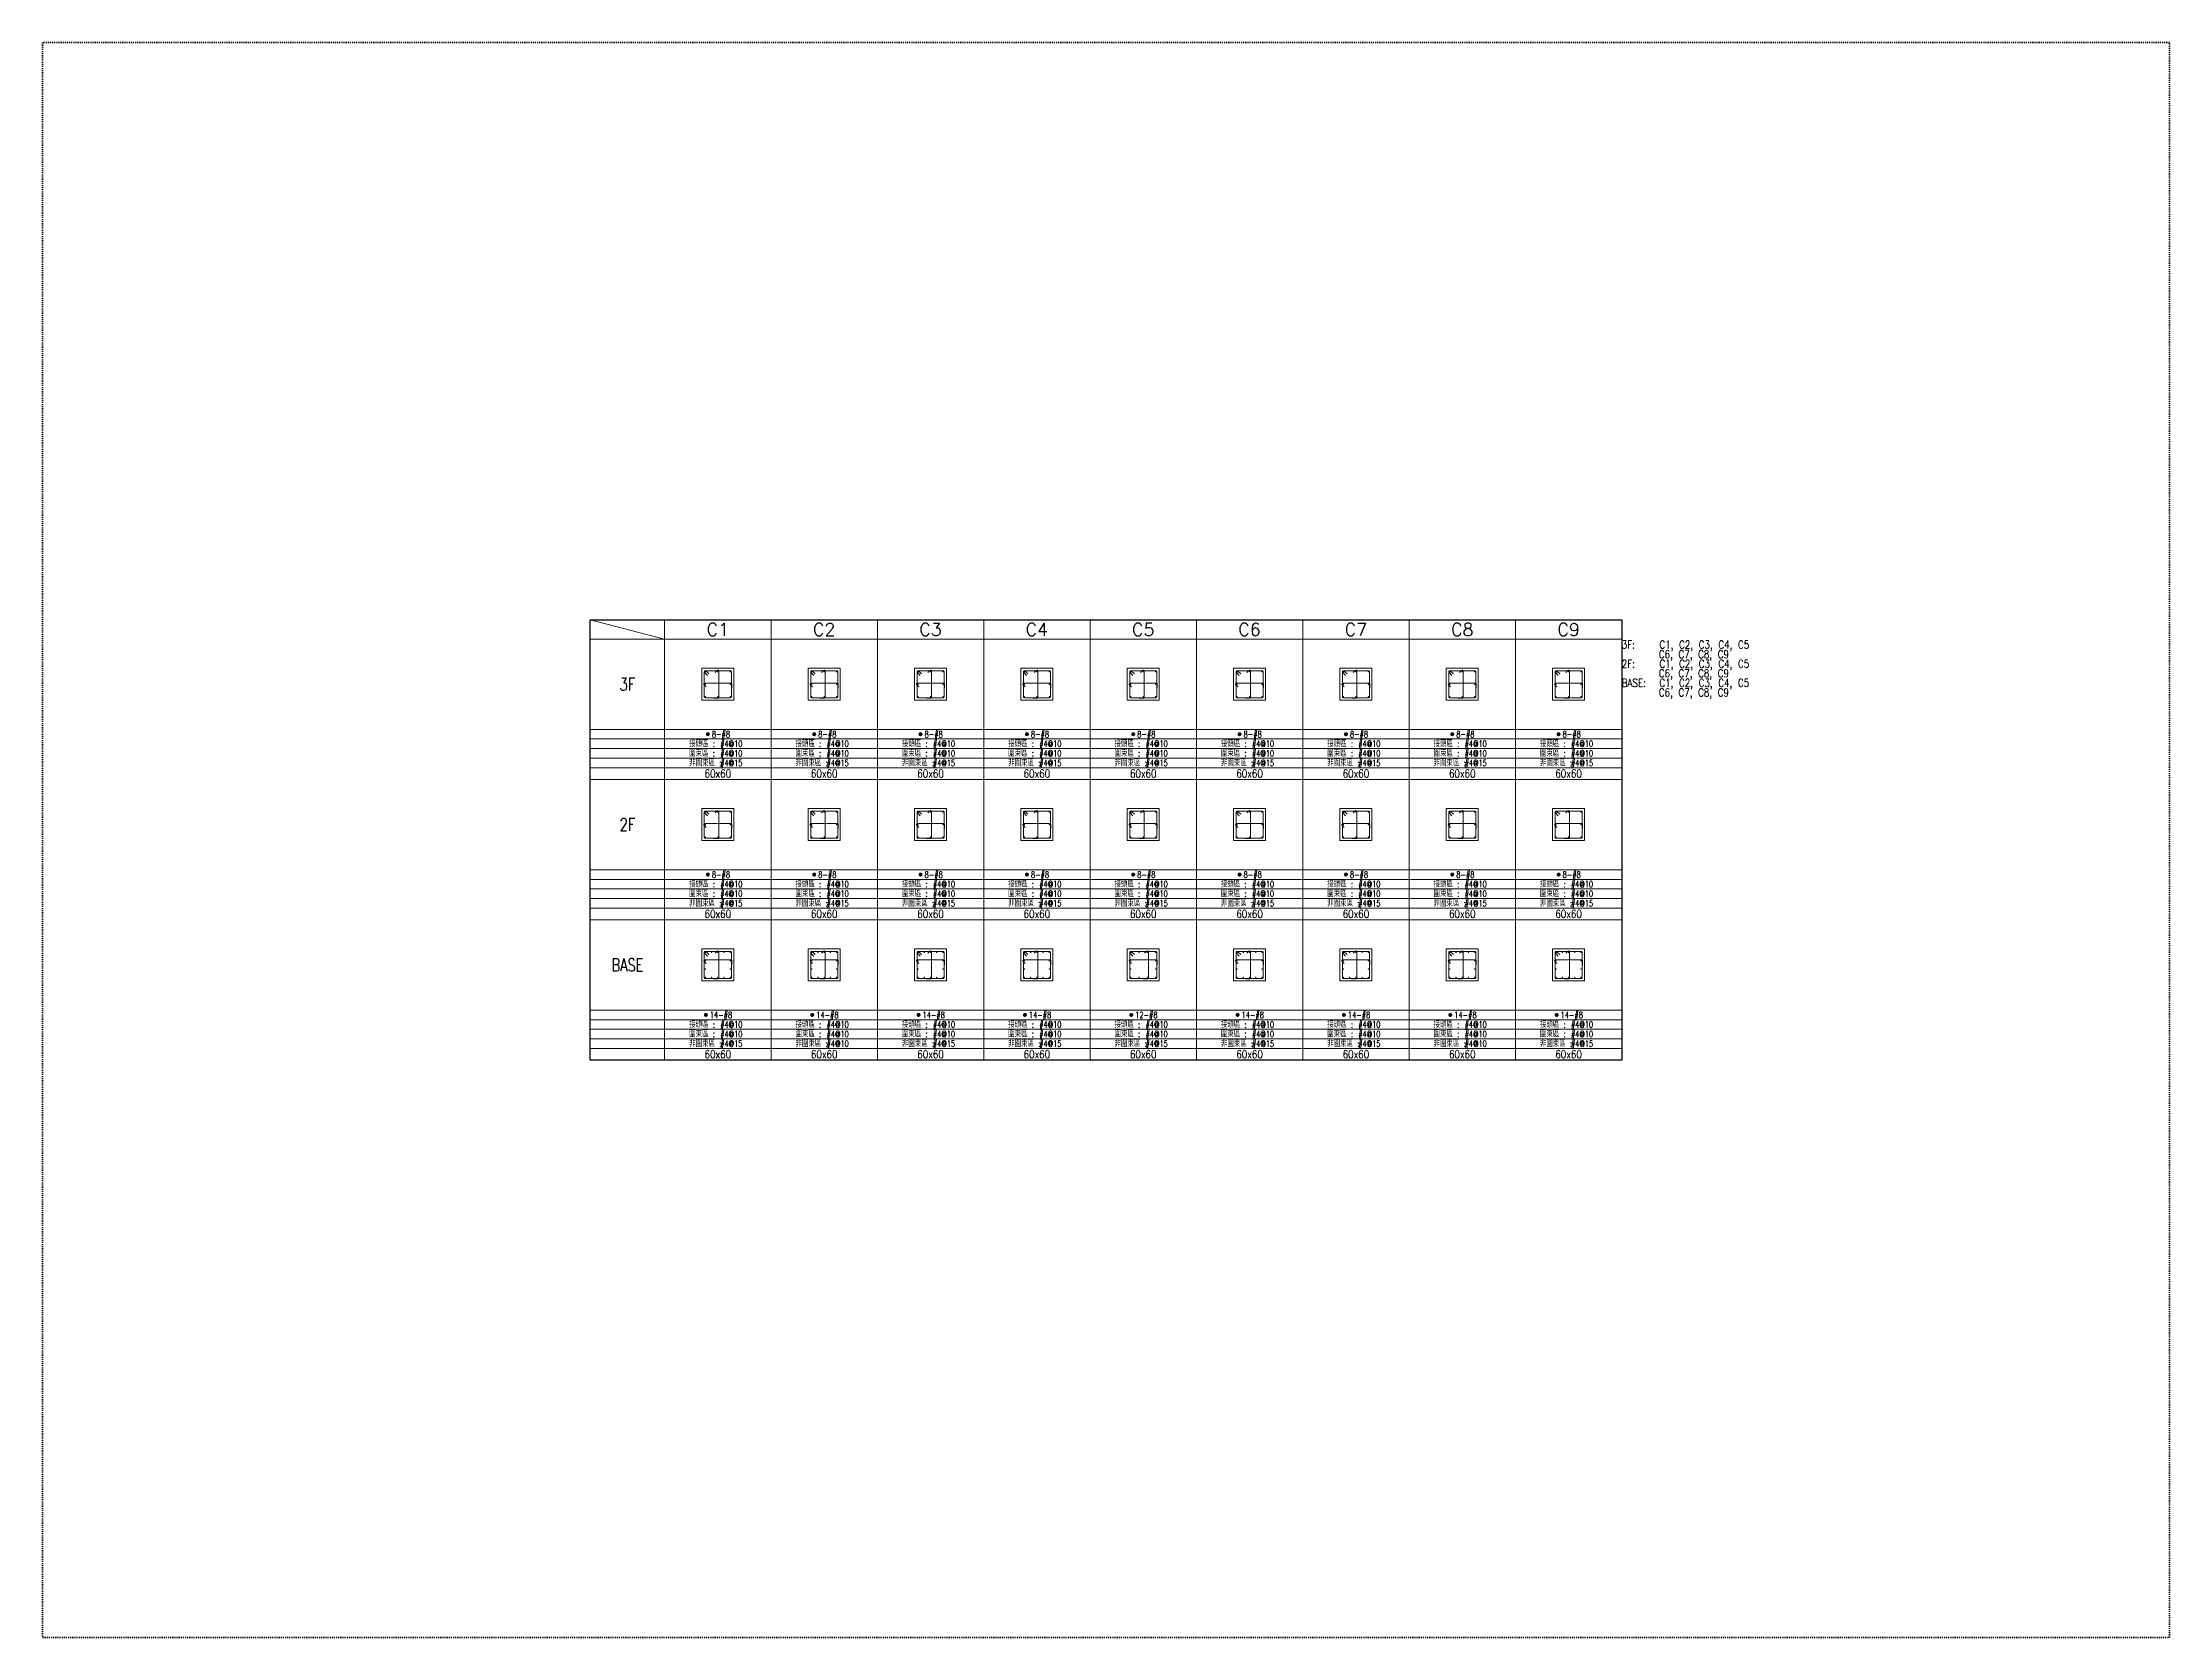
# Model space of a CAD drawing. Header units: millimetres. Extents: x 0 to 4000, y -3150 to -150.
import ezdxf
from ezdxf.enums import TextEntityAlignment as Align

# ---------------------------------------------------------------- set-up
doc = ezdxf.new("R2010")
doc.units = ezdxf.units.MM
doc.linetypes.add('DOT', pattern=[4, 2, -2])
for name, color, linetype in [('col.floorgroup', 132, 'Continuous'), ('column.section', 2, 'Continuous'), ('GirdBoundary', 132, 'Continuous'), ('GirdInner', 132, 'Continuous'), ('main.dot', 2, 'Continuous'), ('sheet.frame', 1, 'DOT'), ('摘要資訊', 30, 'Continuous'), ('文字-主筋根數', 132, 'Continuous'), ('文字-剪力筋', 132, 'Continuous'), ('文字-剪力筋-BC', 132, 'Continuous'), ('文字-剪力筋-圍束區', 132, 'Continuous'), ('文字-斷面尺寸', 132, 'Continuous'), ('文字-柱線名稱', 132, 'Continuous'), ('箍筋線', 2, 'Continuous')]:
    doc.layers.add(name, color=color, linetype=linetype)
doc.styles.add('txt', font='txt.shx', dxfattribs={"height": 0.2, "bigfont": 'chineset.shx'})

# ---------------------------------------------------------------- blocks, each defined once
blk = doc.blocks.new('Circle_Filled')
at = {"const_width": 0.5}
blk.add_lwpolyline([(-0.25, 0, 1), (0.25, 0, 1)], format="xyb", close=True, dxfattribs=at)

msp = doc.modelspace()

# ---------------------------------------------------------------- linework, layer by layer
at = {"layer": 'column.section', "lineweight": 5}
for points in [[(1240, -1387), (1300, -1387), (1300, -1327), (1240, -1327), (1240, -1387)], [(1440, -1387), (1500, -1387), (1500, -1327), (1440, -1327), (1440, -1387)], [(1640, -1387), (1700, -1387), (1700, -1327), (1640, -1327), (1640, -1387)], [(1840, -1387), (1900, -1387), (1900, -1327), (1840, -1327), (1840, -1387)], [(2040, -1387), (2100, -1387), (2100, -1327), (2040, -1327), (2040, -1387)], [(2240, -1387), (2300, -1387), (2300, -1327), (2240, -1327), (2240, -1387)], [(2440, -1387), (2500, -1387), (2500, -1327), (2440, -1327), (2440, -1387)], [(2640, -1387), (2700, -1387), (2700, -1327), (2640, -1327), (2640, -1387)], [(2840, -1387), (2900, -1387), (2900, -1327), (2840, -1327), (2840, -1387)], [(1240, -1651), (1300, -1651), (1300, -1591), (1240, -1591), (1240, -1651)], [(1440, -1651), (1500, -1651), (1500, -1591), (1440, -1591), (1440, -1651)], [(1640, -1651), (1700, -1651), (1700, -1591), (1640, -1591), (1640, -1651)], [(1840, -1651), (1900, -1651), (1900, -1591), (1840, -1591), (1840, -1651)], [(2040, -1651), (2100, -1651), (2100, -1591), (2040, -1591), (2040, -1651)], [(2240, -1651), (2300, -1651), (2300, -1591), (2240, -1591), (2240, -1651)], [(2440, -1651), (2500, -1651), (2500, -1591), (2440, -1591), (2440, -1651)], [(2640, -1651), (2700, -1651), (2700, -1591), (2640, -1591), (2640, -1651)], [(2840, -1651), (2900, -1651), (2900, -1591), (2840, -1591), (2840, -1651)], [(1240, -1915), (1300, -1915), (1300, -1855), (1240, -1855), (1240, -1915)], [(1440, -1915), (1500, -1915), (1500, -1855), (1440, -1855), (1440, -1915)], [(1640, -1915), (1700, -1915), (1700, -1855), (1640, -1855), (1640, -1915)], [(1840, -1915), (1900, -1915), (1900, -1855), (1840, -1855), (1840, -1915)], [(2040, -1915), (2100, -1915), (2100, -1855), (2040, -1855), (2040, -1915)], [(2240, -1915), (2300, -1915), (2300, -1855), (2240, -1855), (2240, -1915)], [(2440, -1915), (2500, -1915), (2500, -1855), (2440, -1855), (2440, -1915)], [(2640, -1915), (2700, -1915), (2700, -1855), (2640, -1855), (2640, -1915)], [(2840, -1915), (2900, -1915), (2900, -1855), (2840, -1855), (2840, -1915)]]:
    msp.add_lwpolyline(points, dxfattribs=at)
at = {"layer": 'GirdBoundary', "lineweight": 30}
msp.add_lwpolyline([(1030, -1236), (2970, -1236), (2970, -2064), (1030, -2064), (1030, -1236)], dxfattribs=at)
at = {"layer": 'GirdInner', "lineweight": 5}
for points in [[(1030, -1236), (1170, -1272)], [(1170, -1236), (1170, -2064)], [(1370, -1236), (1370, -2064)], [(1570, -1236), (1570, -2064)], [(1770, -1236), (1770, -2064)], [(1970, -1236), (1970, -2064)], [(2170, -1236), (2170, -2064)], [(2370, -1236), (2370, -2064)], [(2570, -1236), (2570, -2064)], [(2770, -1236), (2770, -2064)], [(1030, -1272), (2970, -1272)], [(1030, -1442), (2970, -1442)], [(1030, -1460), (2970, -1460)], [(1030, -1478), (2970, -1478)], [(1030, -1496), (2970, -1496)], [(1030, -1514), (2970, -1514)], [(1030, -1536), (2970, -1536)], [(1030, -1706), (2970, -1706)], [(1030, -1724), (2970, -1724)], [(1030, -1742), (2970, -1742)], [(1030, -1760), (2970, -1760)], [(1030, -1778), (2970, -1778)], [(1030, -1800), (2970, -1800)], [(1030, -1970), (2970, -1970)], [(1030, -1988), (2970, -1988)], [(1030, -2006), (2970, -2006)], [(1030, -2024), (2970, -2024)], [(1030, -2042), (2970, -2042)]]:
    msp.add_lwpolyline(points, dxfattribs=at)
at = {"layer": 'sheet.frame', "lineweight": 35}
msp.add_lwpolyline([(0, -3150), (4000, -3150), (4000, -150), (0, -150), (0, -3150)], dxfattribs=at)
at = {"layer": '箍筋線', "lineweight": 5}
for points in [[(1248.1, -1362.2), (1244.2, -1358.3, -0.668179), (1245.6, -1355.1), (1294.4, -1355.1, -0.414214), (1296.3, -1357), (1296.3, -1364.6)], [(1253.3, -1337.6), (1247.9, -1332.2, 0.668179), (1244.6, -1333.5), (1244.6, -1380.5, 0.414214), (1246.5, -1382.4), (1293.5, -1382.4, 0.414214), (1295.4, -1380.5), (1295.4, -1333.5, 0.414214), (1293.5, -1331.6), (1246.5, -1331.6, 0.668179), (1245.2, -1334.9), (1250.6, -1340.3)], [(1264.8, -1335.1), (1268.7, -1331.2, -0.668179), (1271.9, -1332.6), (1271.9, -1381.4, -0.414214), (1270, -1383.3), (1262.4, -1383.3)], [(1448.1, -1362.2), (1444.2, -1358.3, -0.668179), (1445.6, -1355.1), (1494.4, -1355.1, -0.414214), (1496.3, -1357), (1496.3, -1364.6)], [(1453.3, -1337.6), (1447.9, -1332.2, 0.668179), (1444.6, -1333.5), (1444.6, -1380.5, 0.414214), (1446.5, -1382.4), (1493.5, -1382.4, 0.414214), (1495.4, -1380.5), (1495.4, -1333.5, 0.414214), (1493.5, -1331.6), (1446.5, -1331.6, 0.668179), (1445.2, -1334.9), (1450.6, -1340.3)], [(1464.8, -1335.1), (1468.7, -1331.2, -0.668179), (1471.9, -1332.6), (1471.9, -1381.4, -0.414214), (1470, -1383.3), (1462.4, -1383.3)], [(1648.1, -1362.2), (1644.2, -1358.3, -0.668179), (1645.6, -1355.1), (1694.4, -1355.1, -0.414214), (1696.3, -1357), (1696.3, -1364.6)], [(1653.3, -1337.6), (1647.9, -1332.2, 0.668179), (1644.6, -1333.5), (1644.6, -1380.5, 0.414214), (1646.5, -1382.4), (1693.5, -1382.4, 0.414214), (1695.4, -1380.5), (1695.4, -1333.5, 0.414214), (1693.5, -1331.6), (1646.5, -1331.6, 0.668179), (1645.2, -1334.9), (1650.6, -1340.3)], [(1664.8, -1335.1), (1668.7, -1331.2, -0.668179), (1671.9, -1332.6), (1671.9, -1381.4, -0.414214), (1670, -1383.3), (1662.4, -1383.3)], [(1848.1, -1362.2), (1844.2, -1358.3, -0.668179), (1845.6, -1355.1), (1894.4, -1355.1, -0.414214), (1896.3, -1357), (1896.3, -1364.6)], [(1853.3, -1337.6), (1847.9, -1332.2, 0.668179), (1844.6, -1333.5), (1844.6, -1380.5, 0.414214), (1846.5, -1382.4), (1893.5, -1382.4, 0.414214), (1895.4, -1380.5), (1895.4, -1333.5, 0.414214), (1893.5, -1331.6), (1846.5, -1331.6, 0.668179), (1845.2, -1334.9), (1850.6, -1340.3)], [(1864.8, -1335.1), (1868.7, -1331.2, -0.668179), (1871.9, -1332.6), (1871.9, -1381.4, -0.414214), (1870, -1383.3), (1862.4, -1383.3)], [(2048.1, -1362.2), (2044.2, -1358.3, -0.668179), (2045.6, -1355.1), (2094.4, -1355.1, -0.414214), (2096.3, -1357), (2096.3, -1364.6)], [(2053.3, -1337.6), (2047.9, -1332.2, 0.668179), (2044.6, -1333.5), (2044.6, -1380.5, 0.414214), (2046.5, -1382.4), (2093.5, -1382.4, 0.414214), (2095.4, -1380.5), (2095.4, -1333.5, 0.414214), (2093.5, -1331.6), (2046.5, -1331.6, 0.668179), (2045.2, -1334.9), (2050.6, -1340.3)], [(2064.8, -1335.1), (2068.7, -1331.2, -0.668179), (2071.9, -1332.6), (2071.9, -1381.4, -0.414214), (2070, -1383.3), (2062.4, -1383.3)], [(2248.1, -1362.2), (2244.2, -1358.3, -0.668179), (2245.6, -1355.1), (2294.4, -1355.1, -0.414214), (2296.3, -1357), (2296.3, -1364.6)], [(2253.3, -1337.6), (2247.9, -1332.2, 0.668179), (2244.6, -1333.5), (2244.6, -1380.5, 0.414214), (2246.5, -1382.4), (2293.5, -1382.4, 0.414214), (2295.4, -1380.5), (2295.4, -1333.5, 0.414214), (2293.5, -1331.6), (2246.5, -1331.6, 0.668179), (2245.2, -1334.9), (2250.6, -1340.3)], [(2264.8, -1335.1), (2268.7, -1331.2, -0.668179), (2271.9, -1332.6), (2271.9, -1381.4, -0.414214), (2270, -1383.3), (2262.4, -1383.3)], [(2448.1, -1362.2), (2444.2, -1358.3, -0.668179), (2445.6, -1355.1), (2494.4, -1355.1, -0.414214), (2496.3, -1357), (2496.3, -1364.6)], [(2453.3, -1337.6), (2447.9, -1332.2, 0.668179), (2444.6, -1333.5), (2444.6, -1380.5, 0.414214), (2446.5, -1382.4), (2493.5, -1382.4, 0.414214), (2495.4, -1380.5), (2495.4, -1333.5, 0.414214), (2493.5, -1331.6), (2446.5, -1331.6, 0.668179), (2445.2, -1334.9), (2450.6, -1340.3)], [(2464.8, -1335.1), (2468.7, -1331.2, -0.668179), (2471.9, -1332.6), (2471.9, -1381.4, -0.414214), (2470, -1383.3), (2462.4, -1383.3)], [(2648.1, -1362.2), (2644.2, -1358.3, -0.668179), (2645.6, -1355.1), (2694.4, -1355.1, -0.414214), (2696.3, -1357), (2696.3, -1364.6)], [(2653.3, -1337.6), (2647.9, -1332.2, 0.668179), (2644.6, -1333.5), (2644.6, -1380.5, 0.414214), (2646.5, -1382.4), (2693.5, -1382.4, 0.414214), (2695.4, -1380.5), (2695.4, -1333.5, 0.414214), (2693.5, -1331.6), (2646.5, -1331.6, 0.668179), (2645.2, -1334.9), (2650.6, -1340.3)], [(2664.8, -1335.1), (2668.7, -1331.2, -0.668179), (2671.9, -1332.6), (2671.9, -1381.4, -0.414214), (2670, -1383.3), (2662.4, -1383.3)], [(2848.1, -1362.2), (2844.2, -1358.3, -0.668179), (2845.6, -1355.1), (2894.4, -1355.1, -0.414214), (2896.3, -1357), (2896.3, -1364.6)], [(2853.3, -1337.6), (2847.9, -1332.2, 0.668179), (2844.6, -1333.5), (2844.6, -1380.5, 0.414214), (2846.5, -1382.4), (2893.5, -1382.4, 0.414214), (2895.4, -1380.5), (2895.4, -1333.5, 0.414214), (2893.5, -1331.6), (2846.5, -1331.6, 0.668179), (2845.2, -1334.9), (2850.6, -1340.3)], [(2864.8, -1335.1), (2868.7, -1331.2, -0.668179), (2871.9, -1332.6), (2871.9, -1381.4, -0.414214), (2870, -1383.3), (2862.4, -1383.3)], [(1253.3, -1601.6), (1247.9, -1596.2, 0.668179), (1244.6, -1597.5), (1244.6, -1644.5, 0.414214), (1246.5, -1646.4), (1293.5, -1646.4, 0.414214), (1295.4, -1644.5), (1295.4, -1597.5, 0.414214), (1293.5, -1595.6), (1246.5, -1595.6, 0.668179), (1245.2, -1598.9), (1250.6, -1604.3)], [(1264.8, -1599.1), (1268.7, -1595.2, -0.668179), (1271.9, -1596.6), (1271.9, -1645.4, -0.414214), (1270, -1647.3), (1262.4, -1647.3)], [(1453.3, -1601.6), (1447.9, -1596.2, 0.668179), (1444.6, -1597.5), (1444.6, -1644.5, 0.414214), (1446.5, -1646.4), (1493.5, -1646.4, 0.414214), (1495.4, -1644.5), (1495.4, -1597.5, 0.414214), (1493.5, -1595.6), (1446.5, -1595.6, 0.668179), (1445.2, -1598.9), (1450.6, -1604.3)], [(1464.8, -1599.1), (1468.7, -1595.2, -0.668179), (1471.9, -1596.6), (1471.9, -1645.4, -0.414214), (1470, -1647.3), (1462.4, -1647.3)], [(1653.3, -1601.6), (1647.9, -1596.2, 0.668179), (1644.6, -1597.5), (1644.6, -1644.5, 0.414214), (1646.5, -1646.4), (1693.5, -1646.4, 0.414214), (1695.4, -1644.5), (1695.4, -1597.5, 0.414214), (1693.5, -1595.6), (1646.5, -1595.6, 0.668179), (1645.2, -1598.9), (1650.6, -1604.3)], [(1664.8, -1599.1), (1668.7, -1595.2, -0.668179), (1671.9, -1596.6), (1671.9, -1645.4, -0.414214), (1670, -1647.3), (1662.4, -1647.3)], [(1853.3, -1601.6), (1847.9, -1596.2, 0.668179), (1844.6, -1597.5), (1844.6, -1644.5, 0.414214), (1846.5, -1646.4), (1893.5, -1646.4, 0.414214), (1895.4, -1644.5), (1895.4, -1597.5, 0.414214), (1893.5, -1595.6), (1846.5, -1595.6, 0.668179), (1845.2, -1598.9), (1850.6, -1604.3)], [(1864.8, -1599.1), (1868.7, -1595.2, -0.668179), (1871.9, -1596.6), (1871.9, -1645.4, -0.414214), (1870, -1647.3), (1862.4, -1647.3)], [(2053.3, -1601.6), (2047.9, -1596.2, 0.668179), (2044.6, -1597.5), (2044.6, -1644.5, 0.414214), (2046.5, -1646.4), (2093.5, -1646.4, 0.414214), (2095.4, -1644.5), (2095.4, -1597.5, 0.414214), (2093.5, -1595.6), (2046.5, -1595.6, 0.668179), (2045.2, -1598.9), (2050.6, -1604.3)], [(2064.8, -1599.1), (2068.7, -1595.2, -0.668179), (2071.9, -1596.6), (2071.9, -1645.4, -0.414214), (2070, -1647.3), (2062.4, -1647.3)], [(2253.3, -1601.6), (2247.9, -1596.2, 0.668179), (2244.6, -1597.5), (2244.6, -1644.5, 0.414214), (2246.5, -1646.4), (2293.5, -1646.4, 0.414214), (2295.4, -1644.5), (2295.4, -1597.5, 0.414214), (2293.5, -1595.6), (2246.5, -1595.6, 0.668179), (2245.2, -1598.9), (2250.6, -1604.3)], [(2264.8, -1599.1), (2268.7, -1595.2, -0.668179), (2271.9, -1596.6), (2271.9, -1645.4, -0.414214), (2270, -1647.3), (2262.4, -1647.3)], [(2453.3, -1601.6), (2447.9, -1596.2, 0.668179), (2444.6, -1597.5), (2444.6, -1644.5, 0.414214), (2446.5, -1646.4), (2493.5, -1646.4, 0.414214), (2495.4, -1644.5), (2495.4, -1597.5, 0.414214), (2493.5, -1595.6), (2446.5, -1595.6, 0.668179), (2445.2, -1598.9), (2450.6, -1604.3)], [(2464.8, -1599.1), (2468.7, -1595.2, -0.668179), (2471.9, -1596.6), (2471.9, -1645.4, -0.414214), (2470, -1647.3), (2462.4, -1647.3)], [(2653.3, -1601.6), (2647.9, -1596.2, 0.668179), (2644.6, -1597.5), (2644.6, -1644.5, 0.414214), (2646.5, -1646.4), (2693.5, -1646.4, 0.414214), (2695.4, -1644.5), (2695.4, -1597.5, 0.414214), (2693.5, -1595.6), (2646.5, -1595.6, 0.668179), (2645.2, -1598.9), (2650.6, -1604.3)], [(2664.8, -1599.1), (2668.7, -1595.2, -0.668179), (2671.9, -1596.6), (2671.9, -1645.4, -0.414214), (2670, -1647.3), (2662.4, -1647.3)], [(2853.3, -1601.6), (2847.9, -1596.2, 0.668179), (2844.6, -1597.5), (2844.6, -1644.5, 0.414214), (2846.5, -1646.4), (2893.5, -1646.4, 0.414214), (2895.4, -1644.5), (2895.4, -1597.5, 0.414214), (2893.5, -1595.6), (2846.5, -1595.6, 0.668179), (2845.2, -1598.9), (2850.6, -1604.3)], [(2864.8, -1599.1), (2868.7, -1595.2, -0.668179), (2871.9, -1596.6), (2871.9, -1645.4, -0.414214), (2870, -1647.3), (2862.4, -1647.3)], [(1248.1, -1626.2), (1244.2, -1622.3, -0.668179), (1245.6, -1619.1), (1294.4, -1619.1, -0.414214), (1296.3, -1621), (1296.3, -1628.6)], [(1448.1, -1626.2), (1444.2, -1622.3, -0.668179), (1445.6, -1619.1), (1494.4, -1619.1, -0.414214), (1496.3, -1621), (1496.3, -1628.6)], [(1648.1, -1626.2), (1644.2, -1622.3, -0.668179), (1645.6, -1619.1), (1694.4, -1619.1, -0.414214), (1696.3, -1621), (1696.3, -1628.6)], [(1848.1, -1626.2), (1844.2, -1622.3, -0.668179), (1845.6, -1619.1), (1894.4, -1619.1, -0.414214), (1896.3, -1621), (1896.3, -1628.6)], [(2048.1, -1626.2), (2044.2, -1622.3, -0.668179), (2045.6, -1619.1), (2094.4, -1619.1, -0.414214), (2096.3, -1621), (2096.3, -1628.6)], [(2248.1, -1626.2), (2244.2, -1622.3, -0.668179), (2245.6, -1619.1), (2294.4, -1619.1, -0.414214), (2296.3, -1621), (2296.3, -1628.6)], [(2448.1, -1626.2), (2444.2, -1622.3, -0.668179), (2445.6, -1619.1), (2494.4, -1619.1, -0.414214), (2496.3, -1621), (2496.3, -1628.6)], [(2648.1, -1626.2), (2644.2, -1622.3, -0.668179), (2645.6, -1619.1), (2694.4, -1619.1, -0.414214), (2696.3, -1621), (2696.3, -1628.6)], [(2848.1, -1626.2), (2844.2, -1622.3, -0.668179), (2845.6, -1619.1), (2894.4, -1619.1, -0.414214), (2896.3, -1621), (2896.3, -1628.6)], [(1248.1, -1882.3), (1244.2, -1878.5, -0.668179), (1245.6, -1875.3), (1294.4, -1875.3, -0.414214), (1296.3, -1877.2), (1296.3, -1884.8)], [(1253.3, -1865.6), (1247.9, -1860.2, 0.668179), (1244.6, -1861.5), (1244.6, -1908.5, 0.414214), (1246.5, -1910.4), (1293.5, -1910.4, 0.414214), (1295.4, -1908.5), (1295.4, -1861.5, 0.414214), (1293.5, -1859.6), (1246.5, -1859.6, 0.668179), (1245.2, -1862.9), (1250.6, -1868.3)], [(1264.8, -1863.1), (1268.7, -1859.2, -0.668179), (1271.9, -1860.6), (1271.9, -1909.4, -0.414214), (1270, -1911.3), (1262.4, -1911.3)], [(1448.1, -1882.3), (1444.2, -1878.5, -0.668179), (1445.6, -1875.3), (1494.4, -1875.3, -0.414214), (1496.3, -1877.2), (1496.3, -1884.8)], [(1453.3, -1865.6), (1447.9, -1860.2, 0.668179), (1444.6, -1861.5), (1444.6, -1908.5, 0.414214), (1446.5, -1910.4), (1493.5, -1910.4, 0.414214), (1495.4, -1908.5), (1495.4, -1861.5, 0.414214), (1493.5, -1859.6), (1446.5, -1859.6, 0.668179), (1445.2, -1862.9), (1450.6, -1868.3)], [(1464.8, -1863.1), (1468.7, -1859.2, -0.668179), (1471.9, -1860.6), (1471.9, -1909.4, -0.414214), (1470, -1911.3), (1462.4, -1911.3)], [(1648.1, -1882.3), (1644.2, -1878.5, -0.668179), (1645.6, -1875.3), (1694.4, -1875.3, -0.414214), (1696.3, -1877.2), (1696.3, -1884.8)], [(1653.3, -1865.6), (1647.9, -1860.2, 0.668179), (1644.6, -1861.5), (1644.6, -1908.5, 0.414214), (1646.5, -1910.4), (1693.5, -1910.4, 0.414214), (1695.4, -1908.5), (1695.4, -1861.5, 0.414214), (1693.5, -1859.6), (1646.5, -1859.6, 0.668179), (1645.2, -1862.9), (1650.6, -1868.3)], [(1664.8, -1863.1), (1668.7, -1859.2, -0.668179), (1671.9, -1860.6), (1671.9, -1909.4, -0.414214), (1670, -1911.3), (1662.4, -1911.3)], [(1848.1, -1882.3), (1844.2, -1878.5, -0.668179), (1845.6, -1875.3), (1894.4, -1875.3, -0.414214), (1896.3, -1877.2), (1896.3, -1884.8)], [(1853.3, -1865.6), (1847.9, -1860.2, 0.668179), (1844.6, -1861.5), (1844.6, -1908.5, 0.414214), (1846.5, -1910.4), (1893.5, -1910.4, 0.414214), (1895.4, -1908.5), (1895.4, -1861.5, 0.414214), (1893.5, -1859.6), (1846.5, -1859.6, 0.668179), (1845.2, -1862.9), (1850.6, -1868.3)], [(1864.8, -1863.1), (1868.7, -1859.2, -0.668179), (1871.9, -1860.6), (1871.9, -1909.4, -0.414214), (1870, -1911.3), (1862.4, -1911.3)], [(2048.1, -1882.3), (2044.2, -1878.5, -0.668179), (2045.6, -1875.3), (2094.4, -1875.3, -0.414214), (2096.3, -1877.2), (2096.3, -1884.8)], [(2053.3, -1865.6), (2047.9, -1860.2, 0.668179), (2044.6, -1861.5), (2044.6, -1908.5, 0.414214), (2046.5, -1910.4), (2093.5, -1910.4, 0.414214), (2095.4, -1908.5), (2095.4, -1861.5, 0.414214), (2093.5, -1859.6), (2046.5, -1859.6, 0.668179), (2045.2, -1862.9), (2050.6, -1868.3)], [(2072.7, -1863.1), (2076.5, -1859.2, -0.668179), (2079.7, -1860.6), (2079.7, -1909.4, -0.414214), (2077.8, -1911.3), (2070.2, -1911.3)], [(2248.1, -1882.3), (2244.2, -1878.5, -0.668179), (2245.6, -1875.3), (2294.4, -1875.3, -0.414214), (2296.3, -1877.2), (2296.3, -1884.8)], [(2253.3, -1865.6), (2247.9, -1860.2, 0.668179), (2244.6, -1861.5), (2244.6, -1908.5, 0.414214), (2246.5, -1910.4), (2293.5, -1910.4, 0.414214), (2295.4, -1908.5), (2295.4, -1861.5, 0.414214), (2293.5, -1859.6), (2246.5, -1859.6, 0.668179), (2245.2, -1862.9), (2250.6, -1868.3)], [(2264.8, -1863.1), (2268.7, -1859.2, -0.668179), (2271.9, -1860.6), (2271.9, -1909.4, -0.414214), (2270, -1911.3), (2262.4, -1911.3)], [(2448.1, -1882.3), (2444.2, -1878.5, -0.668179), (2445.6, -1875.3), (2494.4, -1875.3, -0.414214), (2496.3, -1877.2), (2496.3, -1884.8)], [(2453.3, -1865.6), (2447.9, -1860.2, 0.668179), (2444.6, -1861.5), (2444.6, -1908.5, 0.414214), (2446.5, -1910.4), (2493.5, -1910.4, 0.414214), (2495.4, -1908.5), (2495.4, -1861.5, 0.414214), (2493.5, -1859.6), (2446.5, -1859.6, 0.668179), (2445.2, -1862.9), (2450.6, -1868.3)], [(2464.8, -1863.1), (2468.7, -1859.2, -0.668179), (2471.9, -1860.6), (2471.9, -1909.4, -0.414214), (2470, -1911.3), (2462.4, -1911.3)], [(2648.1, -1882.3), (2644.2, -1878.5, -0.668179), (2645.6, -1875.3), (2694.4, -1875.3, -0.414214), (2696.3, -1877.2), (2696.3, -1884.8)], [(2653.3, -1865.6), (2647.9, -1860.2, 0.668179), (2644.6, -1861.5), (2644.6, -1908.5, 0.414214), (2646.5, -1910.4), (2693.5, -1910.4, 0.414214), (2695.4, -1908.5), (2695.4, -1861.5, 0.414214), (2693.5, -1859.6), (2646.5, -1859.6, 0.668179), (2645.2, -1862.9), (2650.6, -1868.3)], [(2664.8, -1863.1), (2668.7, -1859.2, -0.668179), (2671.9, -1860.6), (2671.9, -1909.4, -0.414214), (2670, -1911.3), (2662.4, -1911.3)], [(2848.1, -1882.3), (2844.2, -1878.5, -0.668179), (2845.6, -1875.3), (2894.4, -1875.3, -0.414214), (2896.3, -1877.2), (2896.3, -1884.8)], [(2853.3, -1865.6), (2847.9, -1860.2, 0.668179), (2844.6, -1861.5), (2844.6, -1908.5, 0.414214), (2846.5, -1910.4), (2893.5, -1910.4, 0.414214), (2895.4, -1908.5), (2895.4, -1861.5, 0.414214), (2893.5, -1859.6), (2846.5, -1859.6, 0.668179), (2845.2, -1862.9), (2850.6, -1868.3)], [(2864.8, -1863.1), (2868.7, -1859.2, -0.668179), (2871.9, -1860.6), (2871.9, -1909.4, -0.414214), (2870, -1911.3), (2862.4, -1911.3)]]:
    msp.add_lwpolyline(points, format="xyb", dxfattribs=at)

# ---------------------------------------------------------------- block references
at = {"layer": 'main.dot', "lineweight": 5}
for p, xscale, yscale in [((1246.5, -1333.5), 2.539999961853027, 2.539999961853027), ((1246.5, -1357), 2.539999961853027, 2.539999961853027), ((1270, -1333.5), 2.539999961853027, 2.539999961853027), ((1293.5, -1333.5), 2.539999961853027, 2.539999961853027), ((1293.5, -1357), 2.539999961853027, 2.539999961853027), ((1446.5, -1333.5), 2.539999961853027, 2.539999961853027), ((1446.5, -1357), 2.539999961853027, 2.539999961853027), ((1470, -1333.5), 2.539999961853027, 2.539999961853027), ((1493.5, -1333.5), 2.539999961853027, 2.539999961853027), ((1493.5, -1357), 2.539999961853027, 2.539999961853027), ((1646.5, -1333.5), 2.539999961853027, 2.539999961853027), ((1646.5, -1357), 2.539999961853027, 2.539999961853027), ((1670, -1333.5), 2.539999961853027, 2.539999961853027), ((1693.5, -1333.5), 2.539999961853027, 2.539999961853027), ((1693.5, -1357), 2.539999961853027, 2.539999961853027), ((1846.5, -1333.5), 2.539999961853027, 2.539999961853027), ((1846.5, -1357), 2.539999961853027, 2.539999961853027), ((1870, -1333.5), 2.539999961853027, 2.539999961853027), ((1893.5, -1333.5), 2.539999961853027, 2.539999961853027), ((1893.5, -1357), 2.539999961853027, 2.539999961853027), ((2046.5, -1333.5), 2.539999961853027, 2.539999961853027), ((2046.5, -1357), 2.539999961853027, 2.539999961853027), ((2070, -1333.5), 2.539999961853027, 2.539999961853027), ((2093.5, -1333.5), 2.539999961853027, 2.539999961853027), ((2093.5, -1357), 2.539999961853027, 2.539999961853027), ((2246.5, -1333.5), 2.539999961853027, 2.539999961853027), ((2246.5, -1357), 2.539999961853027, 2.539999961853027), ((2270, -1333.5), 2.539999961853027, 2.539999961853027), ((2293.5, -1333.5), 2.539999961853027, 2.539999961853027), ((2293.5, -1357), 2.539999961853027, 2.539999961853027), ((2446.5, -1333.5), 2.539999961853027, 2.539999961853027), ((2446.5, -1357), 2.539999961853027, 2.539999961853027), ((2470, -1333.5), 2.539999961853027, 2.539999961853027), ((2493.5, -1333.5), 2.539999961853027, 2.539999961853027), ((2493.5, -1357), 2.539999961853027, 2.539999961853027), ((2646.5, -1333.5), 2.539999961853027, 2.539999961853027), ((2646.5, -1357), 2.539999961853027, 2.539999961853027), ((2670, -1333.5), 2.539999961853027, 2.539999961853027), ((2693.5, -1333.5), 2.539999961853027, 2.539999961853027), ((2693.5, -1357), 2.539999961853027, 2.539999961853027), ((2846.5, -1333.5), 2.539999961853027, 2.539999961853027), ((2846.5, -1357), 2.539999961853027, 2.539999961853027), ((2870, -1333.5), 2.539999961853027, 2.539999961853027), ((2893.5, -1333.5), 2.539999961853027, 2.539999961853027), ((2893.5, -1357), 2.539999961853027, 2.539999961853027), ((1246.5, -1380.5), 2.539999961853027, 2.539999961853027), ((1270, -1380.5), 2.539999961853027, 2.539999961853027), ((1293.5, -1380.5), 2.539999961853027, 2.539999961853027), ((1446.5, -1380.5), 2.539999961853027, 2.539999961853027), ((1470, -1380.5), 2.539999961853027, 2.539999961853027), ((1493.5, -1380.5), 2.539999961853027, 2.539999961853027), ((1646.5, -1380.5), 2.539999961853027, 2.539999961853027), ((1670, -1380.5), 2.539999961853027, 2.539999961853027), ((1693.5, -1380.5), 2.539999961853027, 2.539999961853027), ((1846.5, -1380.5), 2.539999961853027, 2.539999961853027), ((1870, -1380.5), 2.539999961853027, 2.539999961853027), ((1893.5, -1380.5), 2.539999961853027, 2.539999961853027), ((2046.5, -1380.5), 2.539999961853027, 2.539999961853027), ((2070, -1380.5), 2.539999961853027, 2.539999961853027), ((2093.5, -1380.5), 2.539999961853027, 2.539999961853027), ((2246.5, -1380.5), 2.539999961853027, 2.539999961853027), ((2270, -1380.5), 2.539999961853027, 2.539999961853027), ((2293.5, -1380.5), 2.539999961853027, 2.539999961853027), ((2446.5, -1380.5), 2.539999961853027, 2.539999961853027), ((2470, -1380.5), 2.539999961853027, 2.539999961853027), ((2493.5, -1380.5), 2.539999961853027, 2.539999961853027), ((2646.5, -1380.5), 2.539999961853027, 2.539999961853027), ((2670, -1380.5), 2.539999961853027, 2.539999961853027), ((2693.5, -1380.5), 2.539999961853027, 2.539999961853027), ((2846.5, -1380.5), 2.539999961853027, 2.539999961853027), ((2870, -1380.5), 2.539999961853027, 2.539999961853027), ((2893.5, -1380.5), 2.539999961853027, 2.539999961853027), ((1251.2, -1451), 7.5, 7.5), ((1451.2, -1451), 7.5, 7.5), ((1651.2, -1451), 7.5, 7.5), ((1851.2, -1451), 7.5, 7.5), ((2051.2, -1451), 7.5, 7.5), ((2251.2, -1451), 7.5, 7.5), ((2451.2, -1451), 7.5, 7.5), ((2651.2, -1451), 7.5, 7.5), ((2851.2, -1451), 7.5, 7.5), ((1246.5, -1597.5), 2.539999961853027, 2.539999961853027), ((1270, -1597.5), 2.539999961853027, 2.539999961853027), ((1293.5, -1597.5), 2.539999961853027, 2.539999961853027), ((1446.5, -1597.5), 2.539999961853027, 2.539999961853027), ((1470, -1597.5), 2.539999961853027, 2.539999961853027), ((1493.5, -1597.5), 2.539999961853027, 2.539999961853027), ((1646.5, -1597.5), 2.539999961853027, 2.539999961853027), ((1670, -1597.5), 2.539999961853027, 2.539999961853027), ((1693.5, -1597.5), 2.539999961853027, 2.539999961853027), ((1846.5, -1597.5), 2.539999961853027, 2.539999961853027), ((1870, -1597.5), 2.539999961853027, 2.539999961853027), ((1893.5, -1597.5), 2.539999961853027, 2.539999961853027), ((2046.5, -1597.5), 2.539999961853027, 2.539999961853027), ((2070, -1597.5), 2.539999961853027, 2.539999961853027), ((2093.5, -1597.5), 2.539999961853027, 2.539999961853027), ((2246.5, -1597.5), 2.539999961853027, 2.539999961853027), ((2270, -1597.5), 2.539999961853027, 2.539999961853027), ((2293.5, -1597.5), 2.539999961853027, 2.539999961853027), ((2446.5, -1597.5), 2.539999961853027, 2.539999961853027), ((2470, -1597.5), 2.539999961853027, 2.539999961853027), ((2493.5, -1597.5), 2.539999961853027, 2.539999961853027), ((2646.5, -1597.5), 2.539999961853027, 2.539999961853027), ((2670, -1597.5), 2.539999961853027, 2.539999961853027), ((2693.5, -1597.5), 2.539999961853027, 2.539999961853027), ((2846.5, -1597.5), 2.539999961853027, 2.539999961853027), ((2870, -1597.5), 2.539999961853027, 2.539999961853027), ((2893.5, -1597.5), 2.539999961853027, 2.539999961853027), ((1246.5, -1621), 2.539999961853027, 2.539999961853027), ((1293.5, -1621), 2.539999961853027, 2.539999961853027), ((1446.5, -1621), 2.539999961853027, 2.539999961853027), ((1493.5, -1621), 2.539999961853027, 2.539999961853027), ((1646.5, -1621), 2.539999961853027, 2.539999961853027), ((1693.5, -1621), 2.539999961853027, 2.539999961853027), ((1846.5, -1621), 2.539999961853027, 2.539999961853027), ((1893.5, -1621), 2.539999961853027, 2.539999961853027), ((2046.5, -1621), 2.539999961853027, 2.539999961853027), ((2093.5, -1621), 2.539999961853027, 2.539999961853027), ((2246.5, -1621), 2.539999961853027, 2.539999961853027), ((2293.5, -1621), 2.539999961853027, 2.539999961853027), ((2446.5, -1621), 2.539999961853027, 2.539999961853027), ((2493.5, -1621), 2.539999961853027, 2.539999961853027), ((2646.5, -1621), 2.539999961853027, 2.539999961853027), ((2693.5, -1621), 2.539999961853027, 2.539999961853027), ((2846.5, -1621), 2.539999961853027, 2.539999961853027), ((2893.5, -1621), 2.539999961853027, 2.539999961853027), ((1246.5, -1644.5), 2.539999961853027, 2.539999961853027), ((1270, -1644.5), 2.539999961853027, 2.539999961853027), ((1293.5, -1644.5), 2.539999961853027, 2.539999961853027), ((1446.5, -1644.5), 2.539999961853027, 2.539999961853027), ((1470, -1644.5), 2.539999961853027, 2.539999961853027), ((1493.5, -1644.5), 2.539999961853027, 2.539999961853027), ((1646.5, -1644.5), 2.539999961853027, 2.539999961853027), ((1670, -1644.5), 2.539999961853027, 2.539999961853027), ((1693.5, -1644.5), 2.539999961853027, 2.539999961853027), ((1846.5, -1644.5), 2.539999961853027, 2.539999961853027), ((1870, -1644.5), 2.539999961853027, 2.539999961853027), ((1893.5, -1644.5), 2.539999961853027, 2.539999961853027), ((2046.5, -1644.5), 2.539999961853027, 2.539999961853027), ((2070, -1644.5), 2.539999961853027, 2.539999961853027), ((2093.5, -1644.5), 2.539999961853027, 2.539999961853027), ((2246.5, -1644.5), 2.539999961853027, 2.539999961853027), ((2270, -1644.5), 2.539999961853027, 2.539999961853027), ((2293.5, -1644.5), 2.539999961853027, 2.539999961853027), ((2446.5, -1644.5), 2.539999961853027, 2.539999961853027), ((2470, -1644.5), 2.539999961853027, 2.539999961853027), ((2493.5, -1644.5), 2.539999961853027, 2.539999961853027), ((2646.5, -1644.5), 2.539999961853027, 2.539999961853027), ((2670, -1644.5), 2.539999961853027, 2.539999961853027), ((2693.5, -1644.5), 2.539999961853027, 2.539999961853027), ((2846.5, -1644.5), 2.539999961853027, 2.539999961853027), ((2870, -1644.5), 2.539999961853027, 2.539999961853027), ((2893.5, -1644.5), 2.539999961853027, 2.539999961853027), ((1251.2, -1715), 7.5, 7.5), ((1451.2, -1715), 7.5, 7.5), ((1651.2, -1715), 7.5, 7.5), ((1851.2, -1715), 7.5, 7.5), ((2051.2, -1715), 7.5, 7.5), ((2251.2, -1715), 7.5, 7.5), ((2451.2, -1715), 7.5, 7.5), ((2651.2, -1715), 7.5, 7.5), ((2851.2, -1715), 7.5, 7.5), ((1246.5, -1861.5), 2.539999961853027, 2.539999961853027), ((1246.5, -1877.2), 2.539999961853027, 2.539999961853027), ((1258.3, -1861.5), 2.539999961853027, 2.539999961853027), ((1270, -1861.5), 2.539999961853027, 2.539999961853027), ((1281.7, -1861.5), 2.539999961853027, 2.539999961853027), ((1293.5, -1861.5), 2.539999961853027, 2.539999961853027), ((1293.5, -1877.2), 2.539999961853027, 2.539999961853027), ((1446.5, -1861.5), 2.539999961853027, 2.539999961853027), ((1446.5, -1877.2), 2.539999961853027, 2.539999961853027), ((1458.3, -1861.5), 2.539999961853027, 2.539999961853027), ((1470, -1861.5), 2.539999961853027, 2.539999961853027), ((1481.7, -1861.5), 2.539999961853027, 2.539999961853027), ((1493.5, -1861.5), 2.539999961853027, 2.539999961853027), ((1493.5, -1877.2), 2.539999961853027, 2.539999961853027), ((1646.5, -1861.5), 2.539999961853027, 2.539999961853027), ((1646.5, -1877.2), 2.539999961853027, 2.539999961853027), ((1658.3, -1861.5), 2.539999961853027, 2.539999961853027), ((1670, -1861.5), 2.539999961853027, 2.539999961853027), ((1681.7, -1861.5), 2.539999961853027, 2.539999961853027), ((1693.5, -1861.5), 2.539999961853027, 2.539999961853027), ((1693.5, -1877.2), 2.539999961853027, 2.539999961853027), ((1846.5, -1861.5), 2.539999961853027, 2.539999961853027), ((1846.5, -1877.2), 2.539999961853027, 2.539999961853027), ((1858.3, -1861.5), 2.539999961853027, 2.539999961853027), ((1870, -1861.5), 2.539999961853027, 2.539999961853027), ((1881.7, -1861.5), 2.539999961853027, 2.539999961853027), ((1893.5, -1861.5), 2.539999961853027, 2.539999961853027), ((1893.5, -1877.2), 2.539999961853027, 2.539999961853027), ((2046.5, -1861.5), 2.539999961853027, 2.539999961853027), ((2046.5, -1877.2), 2.539999961853027, 2.539999961853027), ((2062.2, -1861.5), 2.539999961853027, 2.539999961853027), ((2077.8, -1861.5), 2.539999961853027, 2.539999961853027), ((2093.5, -1861.5), 2.539999961853027, 2.539999961853027), ((2093.5, -1877.2), 2.539999961853027, 2.539999961853027), ((2246.5, -1861.5), 2.539999961853027, 2.539999961853027), ((2246.5, -1877.2), 2.539999961853027, 2.539999961853027), ((2258.3, -1861.5), 2.539999961853027, 2.539999961853027), ((2270, -1861.5), 2.539999961853027, 2.539999961853027), ((2281.7, -1861.5), 2.539999961853027, 2.539999961853027), ((2293.5, -1861.5), 2.539999961853027, 2.539999961853027), ((2293.5, -1877.2), 2.539999961853027, 2.539999961853027), ((2446.5, -1861.5), 2.539999961853027, 2.539999961853027), ((2446.5, -1877.2), 2.539999961853027, 2.539999961853027), ((2458.3, -1861.5), 2.539999961853027, 2.539999961853027), ((2470, -1861.5), 2.539999961853027, 2.539999961853027), ((2481.7, -1861.5), 2.539999961853027, 2.539999961853027), ((2493.5, -1861.5), 2.539999961853027, 2.539999961853027), ((2493.5, -1877.2), 2.539999961853027, 2.539999961853027), ((2646.5, -1861.5), 2.539999961853027, 2.539999961853027), ((2646.5, -1877.2), 2.539999961853027, 2.539999961853027), ((2658.3, -1861.5), 2.539999961853027, 2.539999961853027), ((2670, -1861.5), 2.539999961853027, 2.539999961853027), ((2681.7, -1861.5), 2.539999961853027, 2.539999961853027), ((2693.5, -1861.5), 2.539999961853027, 2.539999961853027), ((2693.5, -1877.2), 2.539999961853027, 2.539999961853027), ((2846.5, -1861.5), 2.539999961853027, 2.539999961853027), ((2846.5, -1877.2), 2.539999961853027, 2.539999961853027), ((2858.3, -1861.5), 2.539999961853027, 2.539999961853027), ((2870, -1861.5), 2.539999961853027, 2.539999961853027), ((2881.7, -1861.5), 2.539999961853027, 2.539999961853027), ((2893.5, -1861.5), 2.539999961853027, 2.539999961853027), ((2893.5, -1877.2), 2.539999961853027, 2.539999961853027), ((1246.5, -1892.8), 2.539999961853027, 2.539999961853027), ((1246.5, -1908.5), 2.539999961853027, 2.539999961853027), ((1258.3, -1908.5), 2.539999961853027, 2.539999961853027), ((1270, -1908.5), 2.539999961853027, 2.539999961853027), ((1281.7, -1908.5), 2.539999961853027, 2.539999961853027), ((1293.5, -1892.8), 2.539999961853027, 2.539999961853027), ((1293.5, -1908.5), 2.539999961853027, 2.539999961853027), ((1446.5, -1892.8), 2.539999961853027, 2.539999961853027), ((1446.5, -1908.5), 2.539999961853027, 2.539999961853027), ((1458.3, -1908.5), 2.539999961853027, 2.539999961853027), ((1470, -1908.5), 2.539999961853027, 2.539999961853027), ((1481.7, -1908.5), 2.539999961853027, 2.539999961853027), ((1493.5, -1892.8), 2.539999961853027, 2.539999961853027), ((1493.5, -1908.5), 2.539999961853027, 2.539999961853027), ((1646.5, -1892.8), 2.539999961853027, 2.539999961853027), ((1646.5, -1908.5), 2.539999961853027, 2.539999961853027), ((1658.3, -1908.5), 2.539999961853027, 2.539999961853027), ((1670, -1908.5), 2.539999961853027, 2.539999961853027), ((1681.7, -1908.5), 2.539999961853027, 2.539999961853027), ((1693.5, -1892.8), 2.539999961853027, 2.539999961853027), ((1693.5, -1908.5), 2.539999961853027, 2.539999961853027), ((1846.5, -1892.8), 2.539999961853027, 2.539999961853027), ((1846.5, -1908.5), 2.539999961853027, 2.539999961853027), ((1858.3, -1908.5), 2.539999961853027, 2.539999961853027), ((1870, -1908.5), 2.539999961853027, 2.539999961853027), ((1881.7, -1908.5), 2.539999961853027, 2.539999961853027), ((1893.5, -1892.8), 2.539999961853027, 2.539999961853027), ((1893.5, -1908.5), 2.539999961853027, 2.539999961853027), ((2046.5, -1892.8), 2.539999961853027, 2.539999961853027), ((2046.5, -1908.5), 2.539999961853027, 2.539999961853027), ((2062.2, -1908.5), 2.539999961853027, 2.539999961853027), ((2077.8, -1908.5), 2.539999961853027, 2.539999961853027), ((2093.5, -1892.8), 2.539999961853027, 2.539999961853027), ((2093.5, -1908.5), 2.539999961853027, 2.539999961853027), ((2246.5, -1892.8), 2.539999961853027, 2.539999961853027), ((2246.5, -1908.5), 2.539999961853027, 2.539999961853027), ((2258.3, -1908.5), 2.539999961853027, 2.539999961853027), ((2270, -1908.5), 2.539999961853027, 2.539999961853027), ((2281.7, -1908.5), 2.539999961853027, 2.539999961853027), ((2293.5, -1892.8), 2.539999961853027, 2.539999961853027), ((2293.5, -1908.5), 2.539999961853027, 2.539999961853027), ((2446.5, -1892.8), 2.539999961853027, 2.539999961853027), ((2446.5, -1908.5), 2.539999961853027, 2.539999961853027), ((2458.3, -1908.5), 2.539999961853027, 2.539999961853027), ((2470, -1908.5), 2.539999961853027, 2.539999961853027), ((2481.7, -1908.5), 2.539999961853027, 2.539999961853027), ((2493.5, -1892.8), 2.539999961853027, 2.539999961853027), ((2493.5, -1908.5), 2.539999961853027, 2.539999961853027), ((2646.5, -1892.8), 2.539999961853027, 2.539999961853027), ((2646.5, -1908.5), 2.539999961853027, 2.539999961853027), ((2658.3, -1908.5), 2.539999961853027, 2.539999961853027), ((2670, -1908.5), 2.539999961853027, 2.539999961853027), ((2681.7, -1908.5), 2.539999961853027, 2.539999961853027), ((2693.5, -1892.8), 2.539999961853027, 2.539999961853027), ((2693.5, -1908.5), 2.539999961853027, 2.539999961853027), ((2846.5, -1892.8), 2.539999961853027, 2.539999961853027), ((2846.5, -1908.5), 2.539999961853027, 2.539999961853027), ((2858.3, -1908.5), 2.539999961853027, 2.539999961853027), ((2870, -1908.5), 2.539999961853027, 2.539999961853027), ((2881.7, -1908.5), 2.539999961853027, 2.539999961853027), ((2893.5, -1892.8), 2.539999961853027, 2.539999961853027), ((2893.5, -1908.5), 2.539999961853027, 2.539999961853027), ((1247.5, -1979), 7.5, 7.5), ((1447.5, -1979), 7.5, 7.5), ((1647.5, -1979), 7.5, 7.5), ((1847.5, -1979), 7.5, 7.5), ((2047.5, -1979), 7.5, 7.5), ((2247.5, -1979), 7.5, 7.5), ((2447.5, -1979), 7.5, 7.5), ((2647.5, -1979), 7.5, 7.5), ((2847.5, -1979), 7.5, 7.5)]:
    msp.add_blockref('Circle_Filled', p, dxfattribs=dict(at, xscale=xscale, yscale=yscale))

# ---------------------------------------------------------------- texts
at = {"layer": 'col.floorgroup', "style": 'txt', "width": 0.75}
for s, p in [('3F', (1100, -1357)), ('2F', (1100, -1621)), ('BASE', (1100, -1885))]:
    msp.add_text(s, height=24, dxfattribs=at).set_placement(p, align=Align.MIDDLE)
at = {"layer": '摘要資訊', "style": 'txt', "width": 0.8}
for s, p in [('3F:', (2970, -1290)), ('   C1, C2, C3, C4, C5', (3006, -1290)), ('2F:', (2970, -1326)), ('      C6, C7, C8, C9', (2970, -1308)), ('   C1, C2, C3, C4, C5', (3006, -1326)), ('BASE:', (2970, -1362)), ('      C6, C7, C8, C9', (2970, -1344)), (' C1, C2, C3, C4, C5', (3030, -1362)), ('      C6, C7, C8, C9', (2970, -1380))]:
    msp.add_text(s, height=15, dxfattribs=at).set_placement(p)
at = {"layer": '文字-主筋根數', "style": 'txt', "width": 0.625}
for s, p in [('8-#8', (1258.8, -1451)), ('8-#8', (1458.8, -1451)), ('8-#8', (1658.8, -1451)), ('8-#8', (1858.8, -1451)), ('8-#8', (2058.8, -1451)), ('8-#8', (2258.8, -1451)), ('8-#8', (2458.8, -1451)), ('8-#8', (2658.8, -1451)), ('8-#8', (2858.8, -1451)), ('8-#8', (1258.8, -1715)), ('8-#8', (1458.8, -1715)), ('8-#8', (1658.8, -1715)), ('8-#8', (1858.8, -1715)), ('8-#8', (2058.8, -1715)), ('8-#8', (2258.8, -1715)), ('8-#8', (2458.8, -1715)), ('8-#8', (2658.8, -1715)), ('8-#8', (2858.8, -1715)), ('14-#8', (1255, -1979)), ('14-#8', (1455, -1979)), ('14-#8', (1655, -1979)), ('14-#8', (1855, -1979)), ('12-#8', (2055, -1979)), ('14-#8', (2255, -1979)), ('14-#8', (2455, -1979)), ('14-#8', (2655, -1979)), ('14-#8', (2855, -1979))]:
    msp.add_text(s, height=12, dxfattribs=at).set_placement(p, align=Align.MIDDLE_LEFT)
at = {"layer": '文字-剪力筋', "style": 'txt', "width": 0.75}
for s, p in [('非圍束區 :', (1216, -1505)), ('#4@15', (1274.5, -1505)), ('非圍束區 :', (1416, -1505)), ('#4@15', (1474.5, -1505)), ('非圍束區 :', (1616, -1505)), ('#4@15', (1674.5, -1505)), ('非圍束區 :', (1816, -1505)), ('#4@15', (1874.5, -1505)), ('非圍束區 :', (2016, -1505)), ('#4@15', (2074.5, -1505)), ('非圍束區 :', (2216, -1505)), ('#4@15', (2274.5, -1505)), ('非圍束區 :', (2416, -1505)), ('#4@15', (2474.5, -1505)), ('非圍束區 :', (2616, -1505)), ('#4@15', (2674.5, -1505)), ('非圍束區 :', (2816, -1505)), ('#4@15', (2874.5, -1505)), ('非圍束區 :', (1216, -1769)), ('#4@15', (1274.5, -1769)), ('非圍束區 :', (1416, -1769)), ('#4@15', (1474.5, -1769)), ('非圍束區 :', (1616, -1769)), ('#4@15', (1674.5, -1769)), ('非圍束區 :', (1816, -1769)), ('#4@15', (1874.5, -1769)), ('非圍束區 :', (2016, -1769)), ('#4@15', (2074.5, -1769)), ('非圍束區 :', (2216, -1769)), ('#4@15', (2274.5, -1769)), ('非圍束區 :', (2416, -1769)), ('#4@15', (2474.5, -1769)), ('非圍束區 :', (2616, -1769)), ('#4@15', (2674.5, -1769)), ('非圍束區 :', (2816, -1769)), ('#4@15', (2874.5, -1769)), ('非圍束區 :', (1216, -2033)), ('#4@15', (1274.5, -2033)), ('非圍束區 :', (1416, -2033)), ('#4@10', (1474.5, -2033)), ('非圍束區 :', (1616, -2033)), ('#4@15', (1674.5, -2033)), ('非圍束區 :', (1816, -2033)), ('#4@15', (1874.5, -2033)), ('非圍束區 :', (2016, -2033)), ('#4@15', (2074.5, -2033)), ('非圍束區 :', (2216, -2033)), ('#4@15', (2274.5, -2033)), ('非圍束區 :', (2416, -2033)), ('#4@15', (2474.5, -2033)), ('非圍束區 :', (2616, -2033)), ('#4@10', (2674.5, -2033)), ('非圍束區 :', (2816, -2033)), ('#4@15', (2874.5, -2033))]:
    msp.add_text(s, height=12, dxfattribs=at).set_placement(p, align=Align.MIDDLE_LEFT)
at = {"layer": '文字-剪力筋-BC', "style": 'txt', "width": 0.75}
for s, p in [('接頭區 :', (1216, -1469)), ('#4@10', (1274.5, -1469)), ('接頭區 :', (1416, -1469)), ('#4@10', (1474.5, -1469)), ('接頭區 :', (1616, -1469)), ('#4@10', (1674.5, -1469)), ('接頭區 :', (1816, -1469)), ('#4@10', (1874.5, -1469)), ('接頭區 :', (2016, -1469)), ('#4@10', (2074.5, -1469)), ('接頭區 :', (2216, -1469)), ('#4@10', (2274.5, -1469)), ('接頭區 :', (2416, -1469)), ('#4@10', (2474.5, -1469)), ('接頭區 :', (2616, -1469)), ('#4@10', (2674.5, -1469)), ('接頭區 :', (2816, -1469)), ('#4@10', (2874.5, -1469)), ('接頭區 :', (1216, -1733)), ('#4@10', (1274.5, -1733)), ('接頭區 :', (1416, -1733)), ('#4@10', (1474.5, -1733)), ('接頭區 :', (1616, -1733)), ('#4@10', (1674.5, -1733)), ('接頭區 :', (1816, -1733)), ('#4@10', (1874.5, -1733)), ('接頭區 :', (2016, -1733)), ('#4@10', (2074.5, -1733)), ('接頭區 :', (2216, -1733)), ('#4@10', (2274.5, -1733)), ('接頭區 :', (2416, -1733)), ('#4@10', (2474.5, -1733)), ('接頭區 :', (2616, -1733)), ('#4@10', (2674.5, -1733)), ('接頭區 :', (2816, -1733)), ('#4@10', (2874.5, -1733)), ('接頭區 :', (1216, -1997)), ('#4@10', (1274.5, -1997)), ('接頭區 :', (1416, -1997)), ('#4@10', (1474.5, -1997)), ('接頭區 :', (1616, -1997)), ('#4@10', (1674.5, -1997)), ('接頭區 :', (1816, -1997)), ('#4@10', (1874.5, -1997)), ('接頭區 :', (2016, -1997)), ('#4@10', (2074.5, -1997)), ('接頭區 :', (2216, -1997)), ('#4@10', (2274.5, -1997)), ('接頭區 :', (2416, -1997)), ('#4@10', (2474.5, -1997)), ('接頭區 :', (2616, -1997)), ('#4@10', (2674.5, -1997)), ('接頭區 :', (2816, -1997)), ('#4@10', (2874.5, -1997))]:
    msp.add_text(s, height=12, dxfattribs=at).set_placement(p, align=Align.MIDDLE_LEFT)
at = {"layer": '文字-剪力筋-圍束區', "style": 'txt', "width": 0.75}
for s, p in [('圍束區 :', (1216, -1487)), ('#4@10', (1274.5, -1487)), ('圍束區 :', (1416, -1487)), ('#4@10', (1474.5, -1487)), ('圍束區 :', (1616, -1487)), ('#4@10', (1674.5, -1487)), ('圍束區 :', (1816, -1487)), ('#4@10', (1874.5, -1487)), ('圍束區 :', (2016, -1487)), ('#4@10', (2074.5, -1487)), ('圍束區 :', (2216, -1487)), ('#4@10', (2274.5, -1487)), ('圍束區 :', (2416, -1487)), ('#4@10', (2474.5, -1487)), ('圍束區 :', (2616, -1487)), ('#4@10', (2674.5, -1487)), ('圍束區 :', (2816, -1487)), ('#4@10', (2874.5, -1487)), ('圍束區 :', (1216, -1751)), ('#4@10', (1274.5, -1751)), ('圍束區 :', (1416, -1751)), ('#4@10', (1474.5, -1751)), ('圍束區 :', (1616, -1751)), ('#4@10', (1674.5, -1751)), ('圍束區 :', (1816, -1751)), ('#4@10', (1874.5, -1751)), ('圍束區 :', (2016, -1751)), ('#4@10', (2074.5, -1751)), ('圍束區 :', (2216, -1751)), ('#4@10', (2274.5, -1751)), ('圍束區 :', (2416, -1751)), ('#4@10', (2474.5, -1751)), ('圍束區 :', (2616, -1751)), ('#4@10', (2674.5, -1751)), ('圍束區 :', (2816, -1751)), ('#4@10', (2874.5, -1751)), ('圍束區 :', (1216, -2015)), ('#4@10', (1274.5, -2015)), ('圍束區 :', (1416, -2015)), ('#4@10', (1474.5, -2015)), ('圍束區 :', (1616, -2015)), ('#4@10', (1674.5, -2015)), ('圍束區 :', (1816, -2015)), ('#4@10', (1874.5, -2015)), ('圍束區 :', (2016, -2015)), ('#4@10', (2074.5, -2015)), ('圍束區 :', (2216, -2015)), ('#4@10', (2274.5, -2015)), ('圍束區 :', (2416, -2015)), ('#4@10', (2474.5, -2015)), ('圍束區 :', (2616, -2015)), ('#4@10', (2674.5, -2015)), ('圍束區 :', (2816, -2015)), ('#4@10', (2874.5, -2015))]:
    msp.add_text(s, height=12, dxfattribs=at).set_placement(p, align=Align.MIDDLE_LEFT)
at = {"layer": '文字-斷面尺寸', "style": 'txt', "width": 0.8}
for p in [(1270, -1525), (1470, -1525), (1670, -1525), (1870, -1525), (2070, -1525), (2270, -1525), (2470, -1525), (2670, -1525), (2870, -1525), (1270, -1789), (1470, -1789), (1670, -1789), (1870, -1789), (2070, -1789), (2270, -1789), (2470, -1789), (2670, -1789), (2870, -1789), (1270, -2053), (1470, -2053), (1670, -2053), (1870, -2053), (2070, -2053), (2270, -2053), (2470, -2053), (2670, -2053), (2870, -2053)]:
    msp.add_text('60x60', height=15, dxfattribs=at).set_placement(p, align=Align.MIDDLE)
at = {"layer": '文字-柱線名稱', "style": 'txt'}
for s, p in [('C1', (1270, -1254)), ('C2', (1470, -1254)), ('C3', (1670, -1254)), ('C4', (1870, -1254)), ('C5', (2070, -1254)), ('C6', (2270, -1254)), ('C7', (2470, -1254)), ('C8', (2670, -1254)), ('C9', (2870, -1254))]:
    msp.add_text(s, height=24, dxfattribs=at).set_placement(p, align=Align.MIDDLE)

doc.saveas('drawing.dxf')
